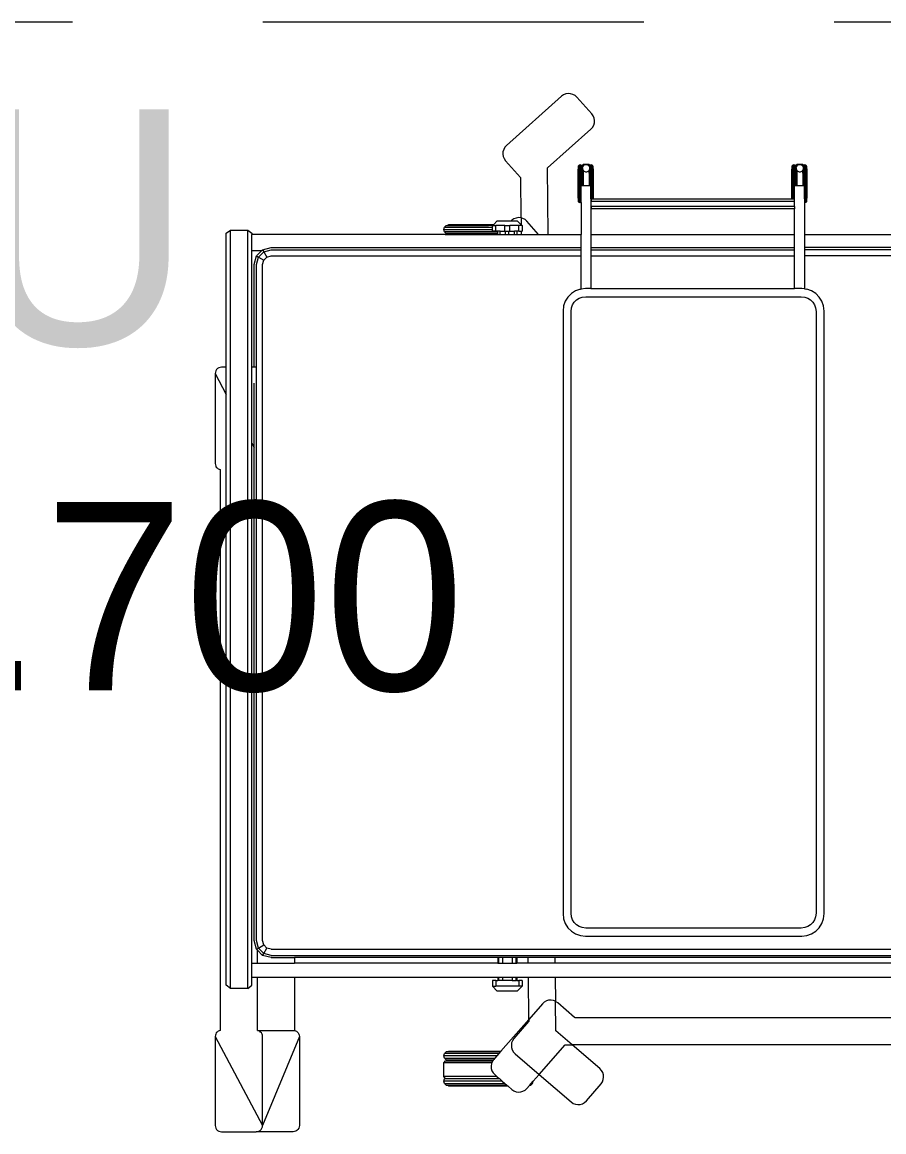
# Model space of a CAD drawing. Header units: millimetres. Extents: x -280308 to 6402717, y -14 to 2073074.
# Drawn here: x 11170 to 12391, y 417049 to 418623 of the extents above; entities that cross this region are included whole.
import ezdxf
from ezdxf.enums import TextEntityAlignment as Align

# ---------------------------------------------------------------- set-up
doc = ezdxf.new("R2010")
doc.units = ezdxf.units.MM
doc.linetypes.add('ACAD_ISO08W100', pattern=[36, 24, -3, 6, -3])
doc.layers.get('0').update_dxf_attribs({"lineweight": 0})
doc.layers.add('A-ANNOTATION', color=144, linetype='Continuous', lineweight=0)
doc.layers.add('A-FURN-EQPM', color=177, linetype='Continuous', lineweight=0)
doc.layers.add('A-TEXT', color=254, linetype='Continuous')
doc.styles.add('Annotative', font='arial.ttf', dxfattribs={"height": 1.25})
doc.styles.get("Standard").update_dxf_attribs({"font": 'arial.ttf'})

# ---------------------------------------------------------------- blocks, each defined once
blk = doc.blocks.new('A$C872eac23')
at = {"color": 0, "linetype": 'ByBlock', "lineweight": -2}
for p, q in [((-0.4909, -2.1111), (-0.4909, -0.0817)), ((-0.4821, -2.1111), (-0.4821, -0.0817)), ((0.5013, -0.0817), (0.5013, -1.3546)), ((0.5101, -0.0817), (0.5101, -1.3546)), ((0.5133, -0.0817), (0.5133, -1.3546)), ((-0.5224, -0.4326), (-0.5224, -1.7081)), ((-0.5019, -0.4326), (-0.5019, -1.7083)), ((-0.4941, -0.4326), (-0.4941, -1.7084)), ((-0.6176, -0.543), (-0.6176, -1.6843)), ((0.5317, -1.3546), (0.5317, -1.1233)), ((-0.5795, -1.2092), (-0.5795, -1.6803)), ((-0.4566, -1.3388), (-0.4516, -1.3338)), ((-0.4516, -1.3338), (-0.4457, -1.3301)), ((-0.4457, -1.3301), (-0.439, -1.3277)), ((-0.439, -1.3277), (-0.4317, -1.3268)), ((-0.4317, -1.3268), (0.4231, -1.3268)), ((0.4231, -1.3268), (0.4304, -1.3277)), ((0.4304, -1.3277), (0.4371, -1.3301)), ((0.4371, -1.3301), (0.443, -1.3338)), ((0.443, -1.3338), (0.448, -1.3388)), ((-0.4636, -1.3587), (-0.4627, -1.3514)), ((-0.4627, -1.3514), (-0.4603, -1.3447)), ((-0.4603, -1.3447), (-0.4566, -1.3388)), ((-0.4499, -1.3498), (-0.4514, -1.354)), ((-0.4475, -1.346), (-0.4499, -1.3498)), ((-0.4444, -1.3429), (-0.4475, -1.346)), ((-0.4406, -1.3405), (-0.4444, -1.3429)), ((-0.4364, -1.3389), (-0.4406, -1.3405)), ((-0.431, -1.3383), (-0.4364, -1.3389)), ((0.4225, -1.3383), (-0.431, -1.3383)), ((0.4278, -1.3389), (0.4225, -1.3383)), ((0.432, -1.3405), (0.4278, -1.3389)), ((0.4358, -1.3429), (0.432, -1.3405)), ((0.4389, -1.346), (0.4358, -1.3429)), ((0.4413, -1.3498), (0.4389, -1.346)), ((0.4429, -1.354), (0.4413, -1.3498)), ((0.448, -1.3388), (0.4517, -1.3447)), ((0.4517, -1.3447), (0.4541, -1.3514)), ((0.4545, -1.3546), (0.4541, -1.3514)), ((0.577, -1.353), (0.5766, -1.3544)), ((0.578, -1.352), (0.577, -1.353)), ((0.577, -1.353), (0.6302, -1.353)), ((0.5781, -1.352), (0.578, -1.352)), ((0.5793, -1.3517), (0.5781, -1.352)), ((0.5781, -1.352), (0.629, -1.352)), ((0.5828, -1.3517), (0.5793, -1.3517)), ((0.583, -1.3513), (0.5828, -1.3517)), ((0.5828, -1.3517), (0.6247, -1.3516)), ((0.6245, -1.3512), (0.583, -1.3513)), ((0.6247, -1.3516), (0.6245, -1.3512)), ((0.6247, -1.3516), (0.6277, -1.3516)), ((0.6277, -1.3516), (0.6278, -1.3516)), ((0.6277, -1.3516), (0.6277, -1.3516)), ((0.6278, -1.3516), (0.629, -1.352)), ((0.629, -1.352), (0.6292, -1.352)), ((0.6292, -1.352), (0.6302, -1.353)), ((0.6302, -1.353), (0.6306, -1.3543)), ((-0.4636, -1.6652), (-0.4636, -1.3587)), ((-0.4514, -1.354), (-0.4521, -1.3593)), ((-0.4521, -1.3593), (-0.4521, -1.6646)), ((0.4435, -1.3593), (0.4429, -1.354)), ((0.4435, -1.6646), (0.4435, -1.3593)), ((0.4545, -1.3546), (0.455, -1.3587)), ((0.5013, -1.3546), (0.4545, -1.3546)), ((0.455, -1.3587), (0.455, -1.3687)), ((0.455, -1.6575), (0.455, -1.3687)), ((0.455, -1.3687), (0.5013, -1.3687)), ((0.5101, -1.3546), (0.5013, -1.3546)), ((0.5013, -1.6575), (0.5013, -1.3687)), ((0.5013, -1.3687), (0.5101, -1.3687)), ((0.5133, -1.3546), (0.5101, -1.3546)), ((0.5101, -1.6575), (0.5101, -1.3687)), ((0.5101, -1.3687), (0.5133, -1.3687)), ((0.5317, -1.3546), (0.5133, -1.3546)), ((0.5133, -1.6575), (0.5133, -1.3687)), ((0.5133, -1.3687), (0.5317, -1.3687)), ((0.5767, -1.3546), (0.5317, -1.3546)), ((0.5317, -1.6575), (0.5317, -1.3687)), ((0.5317, -1.3687), (0.5679, -1.3687)), ((0.5679, -1.3687), (0.5679, -1.6573)), ((0.5679, -1.3687), (0.5683, -1.3687)), ((0.5683, -1.3687), (0.5683, -1.6573)), ((0.5714, -1.3687), (0.5683, -1.3687)), ((0.5714, -1.3687), (0.5714, -1.6573)), ((0.5714, -1.3687), (0.5786, -1.3687)), ((0.5766, -1.3544), (0.5767, -1.3546)), ((0.5821, -1.3544), (0.5766, -1.3544)), ((0.582, -1.3546), (0.5767, -1.3546)), ((0.5786, -1.3687), (0.5786, -1.6573)), ((0.5786, -1.3687), (0.5818, -1.3687)), ((0.5818, -1.3687), (0.5818, -1.6573)), ((0.5818, -1.3687), (0.5822, -1.3687)), ((0.582, -1.3546), (0.5821, -1.3544)), ((0.5822, -1.3546), (0.582, -1.3546)), ((0.5821, -1.3544), (0.5822, -1.3544)), ((0.5822, -1.3544), (0.6306, -1.3543)), ((0.5822, -1.3544), (0.5822, -1.3546)), ((0.5822, -1.3546), (0.6005, -1.3546)), ((0.5822, -1.3697), (0.5822, -1.3687)), ((0.5822, -1.3687), (0.6005, -1.3687)), ((0.6005, -1.3546), (0.6005, -1.3557)), ((0.6005, -1.3557), (0.6005, -1.356)), ((0.6005, -1.3557), (0.6302, -1.3557)), ((0.6005, -1.356), (0.6005, -1.3572)), ((0.6005, -1.3572), (0.6005, -1.3654)), ((0.6189, -1.3572), (0.6005, -1.3572)), ((0.6005, -1.3654), (0.6005, -1.3667)), ((0.6189, -1.3654), (0.6005, -1.3654)), ((0.6005, -1.3667), (0.6005, -1.3669)), ((0.6005, -1.3667), (0.6253, -1.3667)), ((0.6005, -1.3669), (0.6005, -1.3673)), ((0.6005, -1.3669), (0.6253, -1.3669)), ((0.6005, -1.3673), (0.629, -1.3672)), ((0.6005, -1.3673), (0.6005, -1.3683)), ((0.6005, -1.3683), (0.6302, -1.3682)), ((0.6005, -1.3683), (0.6005, -1.3687)), ((0.6085, -1.3559), (0.6099, -1.3559)), ((0.6129, -1.3559), (0.6149, -1.3559)), ((0.617, -1.3559), (0.6191, -1.3559)), ((0.6189, -1.3572), (0.6227, -1.3571)), ((0.6228, -1.3655), (0.6189, -1.3654)), ((0.6271, -1.3559), (0.6205, -1.3559)), ((0.6205, -1.3613), (0.6206, -1.3603)), ((0.6206, -1.3623), (0.6205, -1.3613)), ((0.6206, -1.3603), (0.6209, -1.3593)), ((0.6209, -1.3633), (0.6206, -1.3623)), ((0.6209, -1.3593), (0.6214, -1.3584)), ((0.6214, -1.3642), (0.6209, -1.3633)), ((0.6214, -1.3584), (0.622, -1.3576)), ((0.6221, -1.3649), (0.6214, -1.3642)), ((0.622, -1.3576), (0.6227, -1.3571)), ((0.6228, -1.3655), (0.6221, -1.3649)), ((0.6227, -1.3571), (0.6228, -1.357)), ((0.6228, -1.357), (0.6237, -1.3565)), ((0.6228, -1.3656), (0.6228, -1.3655)), ((0.6237, -1.3661), (0.6228, -1.3656)), ((0.6237, -1.3565), (0.6247, -1.3562)), ((0.6247, -1.3663), (0.6237, -1.3661)), ((0.6247, -1.3562), (0.6257, -1.3561)), ((0.6257, -1.3664), (0.6247, -1.3663)), ((0.6253, -1.3667), (0.6253, -1.3669)), ((0.6253, -1.3667), (0.6301, -1.3667)), ((0.6253, -1.3669), (0.6278, -1.3669)), ((0.6257, -1.3561), (0.6267, -1.3562)), ((0.6257, -1.3561), (0.6257, -1.3561)), ((0.6257, -1.3664), (0.6267, -1.3663)), ((0.6267, -1.3562), (0.6277, -1.3565)), ((0.6277, -1.3661), (0.6267, -1.3663)), ((0.6287, -1.3559), (0.6275, -1.3559)), ((0.6277, -1.3565), (0.6286, -1.357)), ((0.6286, -1.3656), (0.6277, -1.3661)), ((0.6278, -1.3669), (0.629, -1.3672)), ((0.6288, -1.3572), (0.6286, -1.357)), ((0.6286, -1.3656), (0.6289, -1.3654)), ((0.6288, -1.3654), (0.6286, -1.3656)), ((0.6288, -1.3572), (0.6289, -1.3572)), ((0.6288, -1.3572), (0.6293, -1.3576)), ((0.6294, -1.3649), (0.6288, -1.3654)), ((0.6288, -1.3654), (0.6289, -1.3654)), ((0.6289, -1.3572), (0.6293, -1.3576)), ((0.6289, -1.3572), (0.631, -1.3572)), ((0.6289, -1.3654), (0.6304, -1.3654)), ((0.629, -1.3672), (0.6292, -1.3672)), ((0.6291, -1.3559), (0.6297, -1.3559)), ((0.6292, -1.3672), (0.6302, -1.3682)), ((0.6293, -1.3576), (0.63, -1.3584)), ((0.63, -1.3641), (0.6294, -1.3649)), ((0.63, -1.3559), (0.6298, -1.3559)), ((0.6302, -1.3557), (0.63, -1.3559)), ((0.6301, -1.3559), (0.63, -1.3559)), ((0.6305, -1.3593), (0.63, -1.3584)), ((0.6305, -1.3633), (0.63, -1.3641)), ((0.631, -1.3572), (0.6301, -1.3559)), ((0.631, -1.3654), (0.6301, -1.3667)), ((0.6306, -1.3543), (0.6302, -1.3557)), ((0.6302, -1.3682), (0.6306, -1.3696)), ((0.631, -1.3654), (0.6304, -1.3654)), ((0.6308, -1.3603), (0.6305, -1.3593)), ((0.6308, -1.3623), (0.6305, -1.3633)), ((0.6309, -1.3613), (0.6308, -1.3603)), ((0.6308, -1.3623), (0.6309, -1.3613)), ((0.631, -1.3572), (0.631, -1.3654)), ((0.5822, -1.3697), (0.6306, -1.3696)), ((0.5822, -1.3711), (0.5822, -1.3697)), ((0.5822, -1.3711), (0.6302, -1.371)), ((0.5822, -1.3721), (0.5822, -1.3711)), ((0.5822, -1.3721), (0.6291, -1.372)), ((0.5822, -1.3724), (0.5822, -1.3721)), ((0.5822, -1.6547), (0.5822, -1.3724)), ((0.5822, -1.3724), (0.583, -1.3724)), ((0.583, -1.3724), (0.583, -1.3725)), ((0.6246, -1.3724), (0.583, -1.3724)), ((0.583, -1.3725), (0.6245, -1.3725)), ((0.6246, -1.3724), (0.6245, -1.3725)), ((0.6246, -1.3724), (0.6277, -1.3724)), ((0.6278, -1.3723), (0.6277, -1.3724)), ((0.6279, -1.3724), (0.6278, -1.3723)), ((0.6291, -1.372), (0.6279, -1.3724)), ((0.6291, -1.372), (0.6292, -1.372)), ((0.6302, -1.371), (0.6292, -1.372)), ((0.6306, -1.3696), (0.6302, -1.371)), ((-0.6972, -1.664), (-0.673, -1.6432)), ((-0.673, -1.6432), (-0.6701, -1.6413)), ((-0.6701, -1.6413), (-0.6669, -1.64)), ((-0.6669, -1.64), (-0.6636, -1.6396)), ((-0.6636, -1.6396), (-0.6602, -1.6398)), ((-0.6602, -1.6398), (-0.657, -1.6408)), ((-0.657, -1.6408), (-0.654, -1.6425)), ((-0.654, -1.6425), (-0.6514, -1.6449)), ((-0.6514, -1.6449), (-0.6176, -1.6843)), ((0.6867, -1.6536), (0.69, -1.6527)), ((0.69, -1.6527), (0.6933, -1.6525)), ((0.6933, -1.6525), (0.6967, -1.653)), ((-0.7013, -1.6695), (-0.6996, -1.6665)), ((-0.6996, -1.6665), (-0.6972, -1.664)), ((-0.4627, -1.6725), (-0.4636, -1.6652)), ((-0.4521, -1.6646), (-0.4514, -1.6699)), ((0.4429, -1.6699), (0.4435, -1.6646)), ((0.455, -1.6652), (0.4542, -1.6716)), ((0.455, -1.6575), (0.455, -1.6652)), ((0.5013, -1.6575), (0.455, -1.6575)), ((0.5101, -1.6575), (0.5013, -1.6575)), ((0.5133, -1.6575), (0.5101, -1.6575)), ((0.5317, -1.6575), (0.5133, -1.6575)), ((0.5766, -1.6575), (0.5317, -1.6575)), ((0.5679, -1.6573), (0.5683, -1.6573)), ((0.5714, -1.6573), (0.5683, -1.6573)), ((0.5714, -1.6573), (0.5766, -1.6573)), ((0.5766, -1.6573), (0.5766, -1.6574)), ((0.5766, -1.6573), (0.5786, -1.6573)), ((0.5766, -1.6574), (0.5766, -1.6575)), ((0.5766, -1.6574), (0.5821, -1.6574)), ((0.5821, -1.6575), (0.5766, -1.6575)), ((0.5818, -1.6573), (0.5786, -1.6573)), ((0.5818, -1.6573), (0.5822, -1.6573)), ((0.5821, -1.6575), (0.5821, -1.6574)), ((0.5821, -1.6574), (0.5822, -1.6574)), ((0.5822, -1.6575), (0.5821, -1.6575)), ((0.5822, -1.655), (0.5822, -1.6547)), ((0.5822, -1.6547), (0.5828, -1.6547)), ((0.5822, -1.656), (0.5822, -1.655)), ((0.5822, -1.655), (0.629, -1.655)), ((0.5822, -1.6573), (0.5822, -1.656)), ((0.5822, -1.656), (0.6302, -1.656)), ((0.5822, -1.6574), (0.6306, -1.6573)), ((0.5822, -1.6574), (0.5822, -1.6575)), ((0.5822, -1.6575), (0.6005, -1.6575)), ((0.583, -1.6543), (0.5828, -1.6547)), ((0.5828, -1.6547), (0.6247, -1.6546)), ((0.6245, -1.6542), (0.583, -1.6543)), ((0.6005, -1.6575), (0.6005, -1.6587)), ((0.6005, -1.6587), (0.6005, -1.659)), ((0.6005, -1.6587), (0.6302, -1.6587)), ((0.6005, -1.659), (0.6005, -1.6602)), ((0.6005, -1.6602), (0.6005, -1.6685)), ((0.6189, -1.6602), (0.6005, -1.6602)), ((0.6189, -1.6684), (0.6005, -1.6685)), ((0.6005, -1.6685), (0.6005, -1.6697)), ((0.6085, -1.659), (0.6099, -1.659)), ((0.6129, -1.659), (0.6149, -1.659)), ((0.617, -1.6589), (0.6191, -1.6589)), ((0.6189, -1.6602), (0.6227, -1.6601)), ((0.6228, -1.6685), (0.6189, -1.6684)), ((0.6271, -1.6589), (0.6205, -1.6589)), ((0.6205, -1.6643), (0.6206, -1.6633)), ((0.6206, -1.6653), (0.6205, -1.6643)), ((0.6206, -1.6633), (0.6209, -1.6623)), ((0.6209, -1.6663), (0.6206, -1.6653)), ((0.6209, -1.6623), (0.6214, -1.6614)), ((0.6214, -1.6672), (0.6209, -1.6663)), ((0.6214, -1.6614), (0.622, -1.6606)), ((0.6221, -1.668), (0.6214, -1.6672)), ((0.622, -1.6606), (0.6227, -1.6601)), ((0.6228, -1.6685), (0.6221, -1.668)), ((0.6227, -1.6601), (0.6228, -1.66)), ((0.6228, -1.66), (0.6237, -1.6595)), ((0.6237, -1.6595), (0.6247, -1.6592)), ((0.6247, -1.6546), (0.6245, -1.6542)), ((0.6247, -1.6546), (0.6277, -1.6546)), ((0.6247, -1.6592), (0.6257, -1.6591)), ((0.6257, -1.6591), (0.6267, -1.6592)), ((0.6257, -1.6591), (0.6257, -1.6591)), ((0.6263, -1.719), (0.6811, -1.6576)), ((0.6267, -1.6592), (0.6277, -1.6595)), ((0.6287, -1.6589), (0.6275, -1.6589)), ((0.6277, -1.6546), (0.6278, -1.6546)), ((0.6277, -1.6546), (0.6277, -1.6546)), ((0.6277, -1.6595), (0.6286, -1.66)), ((0.6278, -1.6546), (0.629, -1.655)), ((0.6288, -1.6602), (0.6286, -1.66)), ((0.6286, -1.6686), (0.6289, -1.6684)), ((0.6288, -1.6684), (0.6286, -1.6686)), ((0.6288, -1.6602), (0.6289, -1.6602)), ((0.6288, -1.6602), (0.6293, -1.6606)), ((0.6294, -1.6679), (0.6288, -1.6684)), ((0.6288, -1.6684), (0.6289, -1.6684)), ((0.6289, -1.6602), (0.6293, -1.6606)), ((0.6289, -1.6602), (0.631, -1.6602)), ((0.6289, -1.6684), (0.6304, -1.6684)), ((0.6292, -1.655), (0.629, -1.655)), ((0.6291, -1.6589), (0.6297, -1.6589)), ((0.6292, -1.655), (0.6302, -1.656)), ((0.6293, -1.6606), (0.63, -1.6614)), ((0.63, -1.6672), (0.6294, -1.6679)), ((0.63, -1.6589), (0.6298, -1.6589)), ((0.6302, -1.6587), (0.63, -1.6589)), ((0.6301, -1.6589), (0.63, -1.6589)), ((0.6305, -1.6623), (0.63, -1.6614)), ((0.6305, -1.6663), (0.63, -1.6672)), ((0.631, -1.6602), (0.6301, -1.6589)), ((0.631, -1.6684), (0.6301, -1.6697)), ((0.6302, -1.656), (0.6306, -1.6573)), ((0.6306, -1.6573), (0.6302, -1.6587)), ((0.631, -1.6684), (0.6304, -1.6684)), ((0.6308, -1.6633), (0.6305, -1.6623)), ((0.6308, -1.6653), (0.6305, -1.6663)), ((0.6309, -1.6643), (0.6308, -1.6633)), ((0.6308, -1.6653), (0.6309, -1.6643)), ((0.631, -1.6602), (0.631, -1.6684)), ((0.6811, -1.6576), (0.6837, -1.6552)), ((0.6837, -1.6552), (0.6867, -1.6536)), ((0.6967, -1.653), (0.6999, -1.6543)), ((0.6999, -1.6543), (0.7028, -1.6563)), ((0.7028, -1.6563), (0.7265, -1.6775)), ((-0.7025, -1.6761), (-0.7023, -1.6728)), ((-0.702, -1.6794), (-0.7025, -1.6761)), ((-0.7023, -1.6728), (-0.7013, -1.6695)), ((-0.7008, -1.6827), (-0.702, -1.6794)), ((-0.6988, -1.6856), (-0.7008, -1.6827)), ((-0.5795, -1.6803), (-0.5794, -1.6804)), ((-0.5794, -1.6804), (-0.5793, -1.6805)), ((-0.5794, -1.6804), (-0.5794, -1.6804)), ((-0.5793, -1.6805), (-0.5792, -1.6806)), ((-0.5792, -1.6806), (-0.5791, -1.6807)), ((-0.5792, -1.6806), (-0.5792, -1.6806)), ((-0.5791, -1.6807), (-0.5581, -1.7047)), ((-0.5791, -1.6807), (-0.5791, -1.6807)), ((-0.4603, -1.6793), (-0.4627, -1.6725)), ((-0.4566, -1.6852), (-0.4603, -1.6793)), ((-0.4514, -1.6699), (-0.4499, -1.6742)), ((-0.4499, -1.6742), (-0.4475, -1.6779)), ((-0.4475, -1.6779), (-0.4444, -1.6811)), ((-0.4444, -1.6811), (-0.4406, -1.6835)), ((-0.4406, -1.6835), (-0.4364, -1.685)), ((0.4278, -1.685), (0.432, -1.6835)), ((0.432, -1.6835), (0.4358, -1.6811)), ((0.4358, -1.6811), (0.4389, -1.6779)), ((0.4389, -1.6779), (0.4413, -1.6742)), ((0.4413, -1.6742), (0.4429, -1.6699)), ((0.4517, -1.6793), (0.448, -1.6852)), ((0.4541, -1.6725), (0.4517, -1.6793)), ((0.4541, -1.6725), (0.4542, -1.6716)), ((0.4542, -1.6716), (0.5013, -1.6716)), ((0.5013, -2.1111), (0.5013, -1.6716)), ((0.5013, -1.6716), (0.5101, -1.6716)), ((0.5101, -2.1111), (0.5101, -1.6716)), ((0.5101, -1.6716), (0.5133, -1.6716)), ((0.5133, -2.1111), (0.5133, -1.6716)), ((0.5133, -1.6716), (0.5317, -1.6716)), ((0.5317, -1.7181), (0.5317, -1.6716)), ((0.5769, -1.6716), (0.5317, -1.6716)), ((0.5769, -1.6716), (0.5766, -1.6727)), ((0.5766, -1.6727), (0.6306, -1.6726)), ((0.5766, -1.6727), (0.577, -1.6741)), ((0.5769, -1.6716), (0.6005, -1.6716)), ((0.577, -1.6741), (0.6302, -1.674)), ((0.577, -1.6741), (0.578, -1.6751)), ((0.5782, -1.6751), (0.578, -1.6751)), ((0.5782, -1.6751), (0.6291, -1.675)), ((0.5782, -1.6751), (0.5794, -1.6754)), ((0.5794, -1.6754), (0.583, -1.6754)), ((0.583, -1.6754), (0.583, -1.6756)), ((0.583, -1.6754), (0.6246, -1.6754)), ((0.583, -1.6756), (0.6245, -1.6755)), ((0.6005, -1.6697), (0.6005, -1.6699)), ((0.6005, -1.6697), (0.6253, -1.6697)), ((0.6005, -1.6699), (0.6005, -1.6703)), ((0.6005, -1.6699), (0.6253, -1.6699)), ((0.6005, -1.6703), (0.6005, -1.6713)), ((0.6005, -1.6703), (0.629, -1.6703)), ((0.6005, -1.6713), (0.6005, -1.6716)), ((0.6005, -1.6713), (0.6302, -1.6713)), ((0.6228, -1.6686), (0.6228, -1.6685)), ((0.6237, -1.6691), (0.6228, -1.6686)), ((0.6247, -1.6694), (0.6237, -1.6691)), ((0.6246, -1.6754), (0.6245, -1.6755)), ((0.6246, -1.6754), (0.6279, -1.6754)), ((0.6257, -1.6695), (0.6247, -1.6694)), ((0.6253, -1.6697), (0.6253, -1.6699)), ((0.6253, -1.6697), (0.6301, -1.6697)), ((0.6253, -1.6699), (0.6277, -1.6699)), ((0.6257, -1.6695), (0.6267, -1.6694)), ((0.6277, -1.6691), (0.6267, -1.6694)), ((0.6286, -1.6686), (0.6277, -1.6691)), ((0.6278, -1.6699), (0.6277, -1.6699)), ((0.6278, -1.6699), (0.6278, -1.6699)), ((0.6278, -1.6699), (0.629, -1.6703)), ((0.6291, -1.675), (0.6279, -1.6754)), ((0.629, -1.6703), (0.6292, -1.6703)), ((0.6292, -1.675), (0.6291, -1.675)), ((0.6292, -1.6703), (0.6302, -1.6713)), ((0.6302, -1.674), (0.6292, -1.675)), ((0.6302, -1.6713), (0.6306, -1.6726)), ((0.6306, -1.6726), (0.6302, -1.674)), ((0.7265, -1.6775), (0.7288, -1.6801)), ((0.7288, -1.6801), (0.7305, -1.6831)), ((0.7305, -1.6831), (0.7314, -1.6864)), ((-0.6598, -1.731), (-0.6988, -1.6856)), ((-0.6598, -1.731), (-0.6176, -1.6941)), ((-0.6176, -1.6843), (-0.5978, -1.7074)), ((-0.6176, -1.6941), (-0.6176, -1.6843)), ((-0.4516, -1.6901), (-0.4566, -1.6852)), ((-0.4457, -1.6939), (-0.4516, -1.6901)), ((-0.439, -1.6963), (-0.4457, -1.6939)), ((-0.4317, -1.6971), (-0.439, -1.6963)), ((-0.4364, -1.685), (-0.431, -1.6856)), ((0.4231, -1.6971), (-0.4317, -1.6971)), ((-0.431, -1.6856), (0.4225, -1.6856)), ((0.4225, -1.6856), (0.4278, -1.685)), ((0.4304, -1.6963), (0.4231, -1.6971)), ((0.4371, -1.6939), (0.4304, -1.6963)), ((0.443, -1.6901), (0.4371, -1.6939)), ((0.448, -1.6852), (0.443, -1.6901)), ((0.7277, -1.6992), (0.658, -1.7773)), ((0.7298, -1.6963), (0.7277, -1.6992)), ((0.7311, -1.6931), (0.7298, -1.6963)), ((0.7316, -1.6898), (0.7311, -1.6931)), ((0.7314, -1.6864), (0.7316, -1.6898)), ((-0.5978, -1.7074), (-0.556, -1.7078)), ((-0.5581, -1.7047), (-0.5561, -1.7076)), ((-0.5561, -1.7076), (-0.556, -1.7078)), ((-0.5224, -1.7081), (-0.556, -1.7078)), ((-0.556, -1.7078), (-0.5549, -1.7108)), ((-0.5549, -1.7108), (-0.5544, -1.7141)), ((-0.5544, -1.7141), (-0.5546, -1.7175)), ((-0.5224, -1.7081), (-0.5224, -1.7462)), ((-0.5019, -1.7083), (-0.4941, -1.7084)), ((-0.5019, -1.7083), (-0.5019, -1.7464)), ((-0.4941, -1.7084), (-0.4941, -1.7465)), ((-0.6695, -1.7395), (-0.6598, -1.731)), ((-0.6306, -1.7651), (-0.6598, -1.731)), ((-0.5596, -1.7263), (-0.5817, -1.7456)), ((-0.5572, -1.7237), (-0.5596, -1.7263)), ((-0.5555, -1.7207), (-0.5572, -1.7237)), ((-0.5546, -1.7175), (-0.5555, -1.7207)), ((0.5317, -1.7181), (0.6263, -1.719)), ((0.5317, -1.7319), (0.5317, -1.7181)), ((-0.6796, -1.7483), (-0.6754, -1.7447)), ((-0.6754, -1.7447), (-0.6749, -1.7426)), ((-0.6754, -1.7447), (-0.6749, -1.7442)), ((-0.6749, -1.7426), (-0.6726, -1.7403)), ((-0.6749, -1.7442), (-0.6726, -1.7421)), ((-0.6749, -1.7426), (-0.6749, -1.7442)), ((-0.6726, -1.7403), (-0.6695, -1.7395)), ((-0.6726, -1.7421), (-0.6695, -1.7395)), ((-0.6726, -1.7403), (-0.6726, -1.7421)), ((-0.5817, -1.7456), (-0.6268, -1.7851)), ((-0.5848, -1.746), (-0.609, -1.7667)), ((-0.5847, -1.7459), (-0.5848, -1.746)), ((-0.5848, -1.746), (-0.5848, -1.746)), ((-0.5846, -1.7458), (-0.5847, -1.7459)), ((-0.5847, -1.7459), (-0.5847, -1.7459)), ((-0.5845, -1.7457), (-0.5846, -1.7458)), ((-0.5844, -1.7456), (-0.5845, -1.7457)), ((-0.5845, -1.7457), (-0.5845, -1.7457)), ((-0.5817, -1.7456), (-0.5844, -1.7456)), ((-0.5817, -1.7456), (-0.5224, -1.7462)), ((-0.5224, -1.7462), (-0.5224, -1.7626)), ((-0.5019, -1.7464), (-0.4941, -1.7465)), ((-0.5019, -1.7464), (-0.5019, -1.7626)), ((-0.4941, -1.7465), (-0.4941, -1.7626)), ((0.5317, -1.7319), (0.5504, -1.7483)), ((0.5317, -1.7563), (0.5317, -1.7319)), ((-0.6848, -1.7605), (-0.6846, -1.7571)), ((-0.6843, -1.7638), (-0.6848, -1.7605)), ((-0.6846, -1.7571), (-0.6836, -1.7539)), ((-0.6836, -1.7539), (-0.6819, -1.7509)), ((-0.6819, -1.7509), (-0.6796, -1.7483)), ((-0.5348, -1.7551), (-0.5416, -1.762)), ((-0.5416, -1.762), (-0.5416, -1.7903)), ((-0.5267, -1.7551), (-0.5348, -1.7551)), ((-0.5348, -1.7551), (-0.5348, -1.76)), ((-0.5267, -1.76), (-0.5348, -1.76)), ((-0.5348, -1.76), (-0.5348, -1.7922)), ((-0.5267, -1.7551), (-0.5267, -1.76)), ((-0.5267, -1.7626), (-0.5267, -1.76)), ((-0.5224, -1.7626), (-0.5267, -1.7626)), ((-0.5267, -1.7626), (-0.5267, -1.7634)), ((-0.5224, -1.7626), (-0.5224, -1.7634)), ((-0.4941, -1.7626), (-0.5019, -1.7626)), ((-0.5019, -1.7634), (-0.5019, -1.7626)), ((-0.4941, -1.7626), (-0.4941, -1.7634)), ((0.5363, -1.7563), (0.5317, -1.7563)), ((0.5317, -1.7626), (0.5317, -1.7563)), ((0.5363, -1.7626), (0.5317, -1.7626)), ((0.5317, -1.7658), (0.5317, -1.7626)), ((0.5444, -1.7551), (0.5363, -1.7551)), ((0.5363, -1.7563), (0.5363, -1.7551)), ((0.5363, -1.76), (0.5363, -1.7563)), ((0.5363, -1.76), (0.5363, -1.7626)), ((0.5363, -1.76), (0.5444, -1.76)), ((0.5363, -1.7626), (0.5363, -1.7658)), ((0.5456, -1.7564), (0.5444, -1.7551)), ((0.5444, -1.7551), (0.5444, -1.76)), ((0.5444, -1.76), (0.5444, -1.7725)), ((0.5511, -1.762), (0.5456, -1.7564)), ((0.5552, -1.7565), (0.5456, -1.7564)), ((0.5504, -1.7483), (0.5528, -1.7509)), ((0.5511, -1.7708), (0.5511, -1.762)), ((0.5528, -1.7509), (0.5545, -1.7539)), ((0.5545, -1.7539), (0.5552, -1.7565)), ((0.5556, -1.7605), (0.5551, -1.7638)), ((0.5552, -1.7565), (0.6122, -1.757)), ((0.5552, -1.7565), (0.5554, -1.7571)), ((0.5554, -1.7571), (0.5556, -1.7605)), ((0.6122, -1.757), (0.6126, -1.7574)), ((0.6364, -1.7786), (0.6126, -1.7574)), ((-0.683, -1.767), (-0.6843, -1.7638)), ((-0.681, -1.7699), (-0.683, -1.767)), ((-0.6766, -1.775), (-0.681, -1.7699)), ((-0.6758, -1.7759), (-0.6766, -1.775)), ((-0.6766, -1.775), (-0.6766, -1.851)), ((-0.6749, -1.7769), (-0.6758, -1.7759)), ((-0.6758, -1.8514), (-0.6758, -1.7759)), ((-0.6726, -1.7796), (-0.6749, -1.7769)), ((-0.6749, -1.8627), (-0.6749, -1.7769)), ((-0.628, -1.7675), (-0.6306, -1.7651)), ((-0.625, -1.7692), (-0.628, -1.7675)), ((-0.6218, -1.7702), (-0.625, -1.7692)), ((-0.6185, -1.7704), (-0.6218, -1.7702)), ((-0.6151, -1.77), (-0.6185, -1.7704)), ((-0.6119, -1.7687), (-0.6151, -1.77)), ((-0.609, -1.7667), (-0.6119, -1.7687)), ((-0.5267, -1.7634), (-0.5224, -1.7634)), ((-0.5267, -1.7694), (-0.5267, -1.7634)), ((-0.5224, -1.7694), (-0.5267, -1.7694)), ((-0.5267, -1.7694), (-0.5267, -1.7829)), ((-0.5224, -1.7634), (-0.5224, -1.7694)), ((-0.5224, -1.7694), (-0.5224, -1.7829)), ((-0.5019, -1.7634), (-0.4941, -1.7634)), ((-0.5019, -1.7694), (-0.5019, -1.7634)), ((-0.4941, -1.7694), (-0.5019, -1.7694)), ((-0.5019, -1.7829), (-0.5019, -1.7694)), ((-0.4941, -1.7634), (-0.4941, -1.7694)), ((-0.4941, -1.7694), (-0.4941, -1.7829)), ((0.5317, -1.7658), (0.5363, -1.7658)), ((0.5317, -1.7738), (0.5317, -1.7658)), ((0.5317, -1.7738), (0.5363, -1.7738)), ((0.5317, -1.7785), (0.5317, -1.7738)), ((0.5317, -1.7785), (0.5363, -1.7785)), ((0.5317, -1.7865), (0.5317, -1.7785)), ((0.5363, -1.7725), (0.5363, -1.7658)), ((0.5363, -1.7725), (0.5444, -1.7725)), ((0.5363, -1.7738), (0.5363, -1.7725)), ((0.5363, -1.7785), (0.5363, -1.7738)), ((0.5363, -1.7798), (0.5363, -1.7785)), ((0.5444, -1.7798), (0.5444, -1.7725)), ((0.5519, -1.7699), (0.5511, -1.7708)), ((0.5511, -1.7903), (0.5511, -1.7708)), ((0.5539, -1.767), (0.5519, -1.7699)), ((0.5551, -1.7638), (0.5539, -1.767)), ((0.6393, -1.7806), (0.6364, -1.7786)), ((0.658, -1.7773), (0.6554, -1.7797)), ((-0.6693, -1.7833), (-0.6726, -1.7796)), ((-0.6726, -1.8651), (-0.6726, -1.7796)), ((-0.6661, -1.7869), (-0.6693, -1.7833)), ((-0.6693, -1.7833), (-0.6693, -1.866)), ((-0.6656, -1.7875), (-0.6661, -1.7869)), ((-0.6661, -1.7869), (-0.6661, -1.8651)), ((-0.6627, -1.7909), (-0.6656, -1.7875)), ((-0.6656, -1.7912), (-0.6656, -1.7878)), ((-0.6601, -1.7938), (-0.6627, -1.7909)), ((-0.6627, -1.7909), (-0.6627, -1.8661)), ((-0.6575, -1.7962), (-0.6601, -1.7938)), ((-0.6367, -1.7938), (-0.6384, -1.7953)), ((-0.6335, -1.791), (-0.6367, -1.7938)), ((-0.6367, -1.8651), (-0.6367, -1.7938)), ((-0.6303, -1.7882), (-0.6335, -1.791)), ((-0.6335, -1.791), (-0.6335, -1.866)), ((-0.6279, -1.7861), (-0.6303, -1.7882)), ((-0.6303, -1.7882), (-0.6303, -1.8651)), ((-0.6271, -1.7854), (-0.6279, -1.7861)), ((-0.6279, -1.7861), (-0.6279, -1.8627)), ((-0.6268, -1.7851), (-0.6271, -1.7854)), ((-0.6271, -1.7854), (-0.6271, -1.8511)), ((-0.6268, -1.851), (-0.6268, -1.7851)), ((-0.5348, -1.7971), (-0.5416, -1.7903)), ((-0.5267, -1.7922), (-0.5348, -1.7922)), ((-0.5348, -1.7971), (-0.5348, -1.7922)), ((-0.5224, -1.7829), (-0.5267, -1.7829)), ((-0.5267, -1.7829), (-0.5267, -1.7888)), ((-0.5224, -1.7888), (-0.5267, -1.7888)), ((-0.5267, -1.7888), (-0.5267, -1.7896)), ((-0.5224, -1.7896), (-0.5267, -1.7896)), ((-0.5267, -1.7922), (-0.5267, -1.7896)), ((-0.5267, -1.7922), (-0.5267, -1.7971)), ((-0.5224, -1.7829), (-0.5224, -1.7888)), ((-0.5224, -1.7888), (-0.5224, -1.7896)), ((-0.5224, -1.7896), (-0.5224, -2.0781)), ((-0.4941, -1.7829), (-0.5019, -1.7829)), ((-0.5019, -1.7888), (-0.5019, -1.7829)), ((-0.4941, -1.7888), (-0.5019, -1.7888)), ((-0.5019, -1.7896), (-0.5019, -1.7888)), ((-0.4941, -1.7896), (-0.5019, -1.7896)), ((-0.5019, -1.7896), (-0.5019, -2.0781)), ((-0.4941, -1.7829), (-0.4941, -1.7888)), ((-0.4941, -1.7888), (-0.4941, -1.7896)), ((-0.4941, -1.7896), (-0.4941, -2.0781)), ((0.5317, -1.7865), (0.5363, -1.7865)), ((0.5317, -1.7896), (0.5317, -1.7865)), ((0.5317, -1.7896), (0.5346, -1.7896)), ((0.5317, -1.7929), (0.5317, -1.7896)), ((0.5319, -1.7928), (0.5317, -1.7929)), ((0.5317, -1.7929), (0.5317, -1.8641)), ((0.5324, -1.7922), (0.5319, -1.7928)), ((0.5319, -1.8528), (0.5319, -1.7928)), ((0.5333, -1.7912), (0.5324, -1.7922)), ((0.5324, -1.7922), (0.5324, -1.8528)), ((0.5346, -1.7896), (0.5333, -1.7912)), ((0.5333, -1.7912), (0.5333, -1.8627)), ((0.5346, -1.7896), (0.5356, -1.7896)), ((0.5356, -1.7896), (0.5363, -1.7896)), ((0.5356, -1.7896), (0.5356, -1.8651)), ((0.5363, -1.7798), (0.5444, -1.7798)), ((0.5363, -1.7865), (0.5363, -1.7798)), ((0.5363, -1.7865), (0.5363, -1.7896)), ((0.5363, -1.7896), (0.5363, -1.7922)), ((0.5363, -1.7922), (0.5444, -1.7922)), ((0.5363, -1.7922), (0.5363, -1.7971)), ((0.5444, -1.7798), (0.5444, -1.7922)), ((0.5444, -1.7959), (0.5444, -1.7922)), ((0.5455, -1.7959), (0.5511, -1.7903)), ((0.6424, -1.7819), (0.6393, -1.7806)), ((0.6458, -1.7825), (0.6424, -1.7819)), ((0.6491, -1.7823), (0.6458, -1.7825)), ((0.6524, -1.7813), (0.6491, -1.7823)), ((0.6554, -1.7797), (0.6524, -1.7813)), ((-0.6545, -1.7979), (-0.6575, -1.7962)), ((-0.6512, -1.7988), (-0.6545, -1.7979)), ((-0.6479, -1.7991), (-0.6512, -1.7988)), ((-0.6445, -1.7986), (-0.6479, -1.7991)), ((-0.6434, -1.7981), (-0.6445, -1.7986)), ((-0.6414, -1.7973), (-0.6434, -1.7981)), ((-0.6434, -1.7981), (-0.6434, -1.8661)), ((-0.6404, -1.7967), (-0.6414, -1.7973)), ((-0.6399, -1.7963), (-0.6404, -1.7967)), ((-0.6404, -1.8528), (-0.6404, -1.7967)), ((-0.6391, -1.7957), (-0.6399, -1.7963)), ((-0.6399, -1.8528), (-0.6399, -1.7963)), ((-0.6384, -1.7953), (-0.6391, -1.7957)), ((-0.6391, -1.8627), (-0.6391, -1.7957)), ((-0.5267, -1.7971), (-0.5348, -1.7971)), ((0.5363, -1.7971), (0.5388, -1.7971)), ((0.5388, -1.7971), (0.542, -1.7971)), ((0.5388, -1.866), (0.5388, -1.7971)), ((0.542, -1.7971), (0.5444, -1.7971)), ((0.542, -1.8651), (0.542, -1.7971)), ((0.5444, -1.7971), (0.5444, -1.7959)), ((0.5444, -1.7971), (0.5452, -1.7962)), ((0.5444, -1.7971), (0.5444, -1.7971)), ((0.5444, -1.7971), (0.5444, -1.8027)), ((0.5444, -1.8627), (0.5444, -1.8027)), ((0.5452, -1.7962), (0.5455, -1.7959)), ((0.5452, -1.7962), (0.5452, -1.8511)), ((0.5455, -1.851), (0.5455, -1.7959)), ((-0.6766, -1.851), (-0.6758, -1.8514)), ((-0.6758, -1.8595), (-0.6758, -1.8514)), ((-0.6404, -1.8528), (-0.6399, -1.8528)), ((-0.6404, -1.864), (-0.6404, -1.8528)), ((-0.6399, -1.8595), (-0.6399, -1.8528)), ((-0.6271, -1.8511), (-0.6268, -1.851)), ((-0.6271, -1.8511), (-0.6271, -1.8595)), ((0.5319, -1.8528), (0.5324, -1.8528)), ((0.5319, -1.864), (0.5319, -1.8528)), ((0.5324, -1.8595), (0.5324, -1.8528)), ((0.5452, -1.8511), (0.5455, -1.851)), ((0.5452, -1.8511), (0.5452, -1.8595)), ((-0.6758, -1.8595), (-0.6749, -1.8627)), ((-0.6749, -1.8627), (-0.6726, -1.8651)), ((-0.6726, -1.8651), (-0.6693, -1.866)), ((-0.6693, -1.866), (-0.6661, -1.8651)), ((-0.6661, -1.8651), (-0.6653, -1.8643)), ((-0.6654, -1.8642), (-0.6653, -1.8643)), ((-0.6653, -1.8643), (-0.6627, -1.8661)), ((-0.6627, -1.8661), (-0.6434, -1.8661)), ((-0.6434, -1.8661), (-0.6404, -1.864)), ((-0.6399, -1.8595), (-0.6391, -1.8627)), ((-0.6391, -1.8627), (-0.6367, -1.8651)), ((-0.6367, -1.8651), (-0.6335, -1.866)), ((-0.6335, -1.866), (-0.6303, -1.8651)), ((-0.6303, -1.8651), (-0.6279, -1.8627)), ((-0.6279, -1.8627), (-0.6271, -1.8595)), ((0.5317, -1.8641), (0.5319, -1.864)), ((0.5317, -1.8641), (0.5317, -2.1382)), ((0.5324, -1.8595), (0.5333, -1.8627)), ((0.5333, -1.8627), (0.5356, -1.8651)), ((0.5356, -1.8651), (0.5388, -1.866)), ((0.5388, -1.866), (0.542, -1.8651)), ((0.542, -1.8651), (0.5444, -1.8627)), ((0.5444, -1.8627), (0.5452, -1.8595)), ((-0.7402, -2.076), (-0.7409, -2.0779)), ((-0.7392, -2.0744), (-0.7402, -2.076)), ((-0.7378, -2.073), (-0.7392, -2.0744)), ((-0.7362, -2.0719), (-0.7378, -2.073)), ((-0.7343, -2.0713), (-0.7362, -2.0719)), ((-0.7323, -2.071), (-0.7343, -2.0713)), ((-0.6059, -2.071), (-0.7323, -2.1233)), ((-0.6059, -2.071), (-0.7323, -2.071)), ((-0.6042, -2.0712), (-0.6059, -2.071)), ((-0.6025, -2.0717), (-0.6042, -2.0712)), ((-0.601, -2.0725), (-0.6025, -2.0717)), ((-0.5997, -2.0736), (-0.601, -2.0725)), ((-0.5986, -2.0749), (-0.5997, -2.0736)), ((-0.5978, -2.0764), (-0.5986, -2.0749)), ((-0.5973, -2.0781), (-0.5978, -2.0764)), ((-0.7409, -2.0779), (-0.7411, -2.0799)), ((-0.7411, -2.0799), (-0.7411, -2.1321)), ((-0.5973, -2.1303), (-0.5973, -2.0781)), ((-0.5224, -2.0781), (-0.5973, -2.0781)), ((-0.5224, -2.0781), (-0.5224, -2.1303)), ((-0.4941, -2.0781), (-0.5019, -2.0781)), ((-0.5019, -2.1303), (-0.5019, -2.0781)), ((-0.4941, -2.1111), (-0.4941, -2.0781)), ((-0.7378, -2.1252), (-0.7362, -2.1242)), ((-0.7362, -2.1242), (-0.7343, -2.1235)), ((-0.7343, -2.1235), (-0.7323, -2.1233)), ((-0.7323, -2.1233), (-0.6059, -2.1233)), ((-0.6059, -2.1903), (-0.7323, -2.1233)), ((-0.6059, -2.1233), (-0.6042, -2.1235)), ((-0.6042, -2.1235), (-0.6025, -2.124)), ((-0.6025, -2.124), (-0.601, -2.1248)), ((-0.601, -2.1248), (-0.5997, -2.1259)), ((-0.4941, -2.1111), (-0.4909, -2.1232)), ((-0.4909, -2.1111), (-0.4881, -2.1215)), ((-0.4909, -2.1232), (-0.4881, -2.1215)), ((-0.4909, -2.1232), (-0.4837, -2.1303)), ((-0.4881, -2.1215), (-0.4805, -2.1171)), ((-0.4881, -2.1215), (-0.4805, -2.1292)), ((-0.4821, -2.1111), (-0.4805, -2.1171)), ((-0.4805, -2.1171), (-0.476, -2.1215)), ((-0.4805, -2.1292), (-0.476, -2.1215)), ((-0.476, -2.1215), (-0.47, -2.1232)), ((-0.47, -2.1232), (0.4892, -2.1232)), ((0.4892, -2.1232), (0.4952, -2.1215)), ((0.4952, -2.1215), (0.4996, -2.1171)), ((0.4996, -2.1292), (0.4952, -2.1215)), ((0.4996, -2.1171), (0.5013, -2.1111)), ((0.5073, -2.1215), (0.4996, -2.1171)), ((0.4996, -2.1292), (0.5073, -2.1215)), ((0.5013, -2.132), (0.5084, -2.1248)), ((0.5073, -2.1215), (0.5101, -2.1111)), ((0.5101, -2.1232), (0.5073, -2.1215)), ((0.5084, -2.1248), (0.5101, -2.1232)), ((0.5084, -2.1248), (0.5084, -2.1382)), ((0.5101, -2.1232), (0.5133, -2.1111)), ((-0.7411, -2.1321), (-0.7409, -2.1301)), ((-0.7411, -2.1814), (-0.7411, -2.1321)), ((-0.7409, -2.1301), (-0.7402, -2.1283)), ((-0.7402, -2.1283), (-0.7392, -2.1266)), ((-0.7392, -2.1266), (-0.7378, -2.1252)), ((-0.5997, -2.1259), (-0.5986, -2.1272)), ((-0.5986, -2.1272), (-0.5978, -2.1287)), ((-0.5978, -2.1287), (-0.5973, -2.1303)), ((-0.5973, -2.1303), (-0.5224, -2.1303)), ((-0.5378, -2.1439), (-0.5333, -2.1382)), ((-0.5333, -2.1382), (-0.5224, -2.1382)), ((-0.5224, -2.1303), (-0.5224, -2.1382)), ((-0.5224, -2.1382), (-0.5019, -2.1382)), ((-0.5019, -2.1303), (-0.4837, -2.1303)), ((-0.5019, -2.1382), (-0.5019, -2.1303)), ((-0.5019, -2.1382), (0.2351, -2.1382)), ((-0.4837, -2.1303), (-0.4821, -2.132)), ((-0.4821, -2.132), (-0.4805, -2.1292)), ((-0.4821, -2.132), (-0.47, -2.1352)), ((-0.4805, -2.1292), (-0.47, -2.132)), ((-0.47, -2.132), (0.4892, -2.132)), ((-0.47, -2.1352), (0.2295, -2.1352)), ((0.2351, -2.1382), (0.2295, -2.1352)), ((0.2295, -2.1352), (0.3208, -2.1352)), ((0.2351, -2.1382), (0.3433, -2.1382)), ((0.3433, -2.1333), (0.3433, -2.1352)), ((0.3433, -2.1352), (0.4892, -2.1352)), ((0.3433, -2.1352), (0.3433, -2.1382)), ((0.3433, -2.1382), (0.5084, -2.1382)), ((0.4892, -2.132), (0.4996, -2.1292)), ((0.4892, -2.1352), (0.5013, -2.132)), ((0.5013, -2.132), (0.4996, -2.1292)), ((0.5084, -2.1382), (0.5317, -2.1382)), ((0.5335, -2.1382), (0.5317, -2.1382)), ((0.538, -2.1439), (0.5335, -2.1382)), ((-0.5378, -2.1439), (-0.5378, -2.1688)), ((-0.5378, -2.1439), (0.538, -2.1439)), ((0.538, -2.1688), (0.538, -2.1439)), ((-0.5378, -2.1688), (-0.5333, -2.1746)), ((-0.5378, -2.1688), (0.538, -2.1688)), ((0.5335, -2.1746), (0.538, -2.1688)), ((-0.7409, -2.1835), (-0.7411, -2.1814)), ((-0.7402, -2.1853), (-0.7409, -2.1835)), ((-0.7392, -2.187), (-0.7402, -2.1853)), ((-0.7378, -2.1883), (-0.7392, -2.187)), ((-0.5997, -2.1877), (-0.601, -2.1888)), ((-0.5986, -2.1864), (-0.5997, -2.1877)), ((-0.5978, -2.1849), (-0.5986, -2.1864)), ((-0.5973, -2.1833), (-0.5978, -2.1849)), ((0.1981, -2.1832), (-0.5973, -2.1833)), ((-0.5333, -2.1746), (0.3045, -2.1746)), ((0.1986, -2.1849), (0.1981, -2.1832)), ((0.1995, -2.1864), (0.1986, -2.1849)), ((0.2005, -2.1877), (0.1995, -2.1864)), ((0.2018, -2.1888), (0.2005, -2.1877)), ((0.3344, -2.1903), (0.3045, -2.1746)), ((0.3045, -2.1746), (0.3433, -2.1746)), ((0.3414, -2.187), (0.34, -2.1883)), ((0.3424, -2.1853), (0.3414, -2.187)), ((0.3431, -2.1835), (0.3424, -2.1853)), ((0.3433, -2.1814), (0.3431, -2.1835)), ((0.3433, -2.1746), (0.3433, -2.1814)), ((0.3433, -2.1746), (0.5335, -2.1746)), ((-0.7362, -2.1894), (-0.7378, -2.1883)), ((-0.7343, -2.19), (-0.7362, -2.1894)), ((-0.7323, -2.1903), (-0.7343, -2.19)), ((-0.6059, -2.1903), (-0.7323, -2.1903)), ((-0.6042, -2.1901), (-0.6059, -2.1903)), ((-0.6025, -2.1896), (-0.6042, -2.1901)), ((-0.601, -2.1888), (-0.6025, -2.1896)), ((0.2033, -2.1896), (0.2018, -2.1888)), ((0.205, -2.1901), (0.2033, -2.1896)), ((0.2068, -2.1903), (0.205, -2.1901)), ((0.3344, -2.1903), (0.2068, -2.1903)), ((0.3365, -2.19), (0.3344, -2.1903)), ((0.3383, -2.1894), (0.3365, -2.19)), ((0.34, -2.1883), (0.3383, -2.1894))]:
    blk.add_line(p, q, dxfattribs=at)
blk = doc.blocks.new('A$C4404b510')
at = {"color": 0, "linetype": 'ByBlock', "lineweight": -2, "xscale": -1000.000000000013, "yscale": 1000.000000000013, "zscale": 1000.000000000008, "rotation": 270}
blk.add_blockref('A$C872eac23', (41325.5, 12792.1), dxfattribs=at)
blk = doc.blocks.new('*U539')
at = {"layer": 'A-ANNOTATION', "linetype": 'ACAD_ISO08W100', "ltscale": 0.25}
blk.add_lwpolyline([(0, -7.6411), (0, -228.3482)], dxfattribs=at)
at = {"layer": 'A-TEXT'}
blk.add_attdef('N', text='', height=0.9, dxfattribs=at).set_placement((0, 2.75), align=Align.MIDDLE_CENTER)
blk = doc.blocks.new('A$Cf37525da')
at = {"color": 124, "xscale": -360.0000000000001, "yscale": 360.0000000000001, "zscale": 360.0000000000001, "rotation": 270}
blk.add_blockref('*U539', (4643.8, -5900), dxfattribs=at)
blk = doc.blocks.new('2')
at = {"ltscale": 0.25}
blk.add_blockref('A$Cf37525da', (22307.9, 424523.3), dxfattribs=at)
at = {"layer": 'A-FURN-EQPM', "ltscale": 0.25}
blk.add_blockref('A$C4404b510', (-27691.9, 404998.3), dxfattribs=at)
at = {"layer": 'A-TEXT', "ltscale": 0.25, "insert": (8211.7, 418499.7), "char_height": 267.3, "attachment_point": 1, "style": 'Annotative'}
blk.add_mtext_dynamic_manual_height_columns('\\pxqc;{\\fCentury Gothic|b0|i0|c0|p34;\\H1.25x;PICU\\P\\H0.8x;FFL +3.700}', width=5332.382, gutter_width=1670.6, heights=[1191.5], dxfattribs=at)

msp = doc.modelspace()

# ---------------------------------------------------------------- block references
msp.add_blockref('2', (0, 0))

doc.saveas('drawing.dxf')
